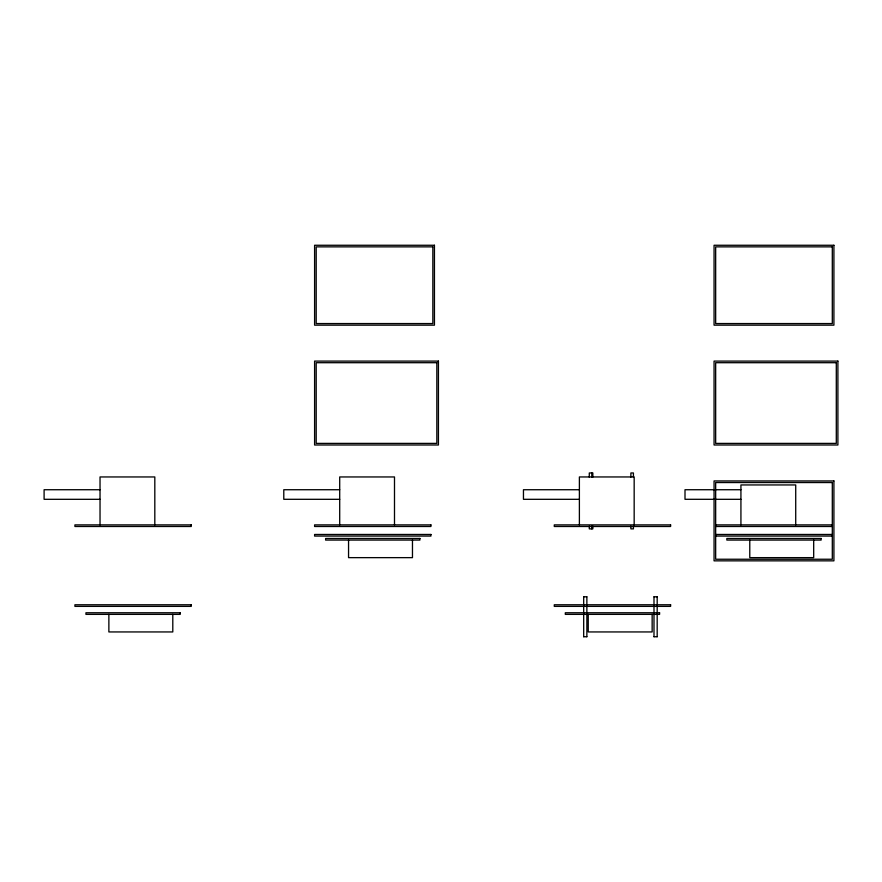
<?xml version="1.0" encoding="UTF-8"?>
<svg xmlns="http://www.w3.org/2000/svg" width="882" height="882" viewBox="0 0 882 882"><rect width="100%" height="100%" fill="white"/><g stroke="black" fill="none" stroke-linecap="round" stroke-linejoin="round"><path stroke-width="1.32" d="M100.03 489.731L44.1 489.731L44.1 499.311L100.03 499.322M339.702 489.731L283.784 489.731L283.784 499.3L339.702 499.322M579.386 489.731L523.456 489.731L523.456 499.311L579.386 499.322M740.924 489.731L685.005 489.731L685.005 499.3L740.924 499.322M832.145 524.889L715.82 524.889L715.82 526.488L832.145 526.488M832.145 534.47L715.82 534.47L715.82 536.069L832.145 536.069M583.719 596.794L586.839 596.794M654.025 596.794L657.145 596.794M583.719 636.738L586.839 636.738M654.025 636.738L657.145 636.738M813.689 540.071L813.689 557.644L749.777 557.644L749.777 540.071M795.718 524.889L795.718 484.946L740.924 484.946L740.924 524.889M657.178 596.794L657.178 636.738M653.992 596.794L653.992 636.738M652.151 614.368L652.151 631.942L588.239 631.942L588.239 614.368M634.169 524.889L634.169 476.953L579.386 476.953L579.386 524.889M633.419 477.052L633.419 472.961L630.895 472.961L630.862 477.052M633.419 526.157L633.419 528.88L630.895 528.88L630.862 526.157M592.836 477.052L592.836 472.961L589.297 472.961L589.264 477.052M592.836 526.157L592.836 528.88L589.297 528.88L589.264 526.157M591.822 472.961L591.822 477.052M591.822 526.157L591.822 528.88M586.872 596.794L586.872 636.738M583.686 596.794L583.686 636.738M412.467 540.071L412.467 557.644L348.555 557.644L348.555 540.071M394.497 524.889L394.497 476.953L339.702 476.953L339.702 524.889M172.795 614.368L172.795 631.942L108.872 631.942L108.872 614.368M154.813 524.889L154.813 476.953L100.03 476.953L100.03 524.889M434.44 245.262L314.598 245.262L314.598 325.16L434.44 325.16L434.44 245.262M833.909 245.262L714.067 245.262L714.067 325.16L833.909 325.16L833.909 245.262M432.842 246.861L316.197 246.861L316.197 323.562L432.842 323.562L432.842 246.861M832.31 246.861L715.666 246.861L715.666 323.562L832.31 323.562L832.31 246.861M438.431 361.102L314.598 361.102L314.598 444.991L438.431 444.991L438.431 361.102M837.9 361.102L714.067 361.102L714.067 444.991L837.9 444.991L837.9 361.102M436.833 362.7L316.197 362.7L316.197 443.392L436.833 443.392L436.833 362.7M836.301 362.7L715.666 362.7L715.666 443.392L836.301 443.392L836.301 362.7M833.909 480.944L714.067 480.944L714.067 560.842L833.909 560.842L833.909 480.944M832.31 482.542L715.666 482.542L715.666 559.243L832.31 559.243L832.31 482.542M191.251 524.889L74.926 524.889L74.926 526.488L191.251 526.488L191.251 524.889M430.923 524.889L314.598 524.889L314.598 526.488L430.923 526.488L430.923 524.889M670.607 524.889L554.282 524.889L554.282 526.488L670.607 526.488L670.607 524.889M430.923 534.47L314.598 534.47L314.598 536.069L430.923 536.069L430.923 534.47M419.898 538.472L325.623 538.472L325.623 540.071L419.898 540.071L419.898 538.472M821.12 538.472L726.845 538.472L726.845 540.071L821.12 540.071L821.12 538.472M191.251 604.776L74.926 604.776L74.926 606.375L191.251 606.375L191.251 604.776M670.607 604.776L554.282 604.776L554.282 606.375L670.607 606.375L670.607 604.776M180.226 612.769L85.951 612.769L85.951 614.368L180.226 614.368L180.226 612.769M659.582 612.769L565.307 612.769L565.307 614.368L659.582 614.368L659.582 612.769"/></g></svg>
